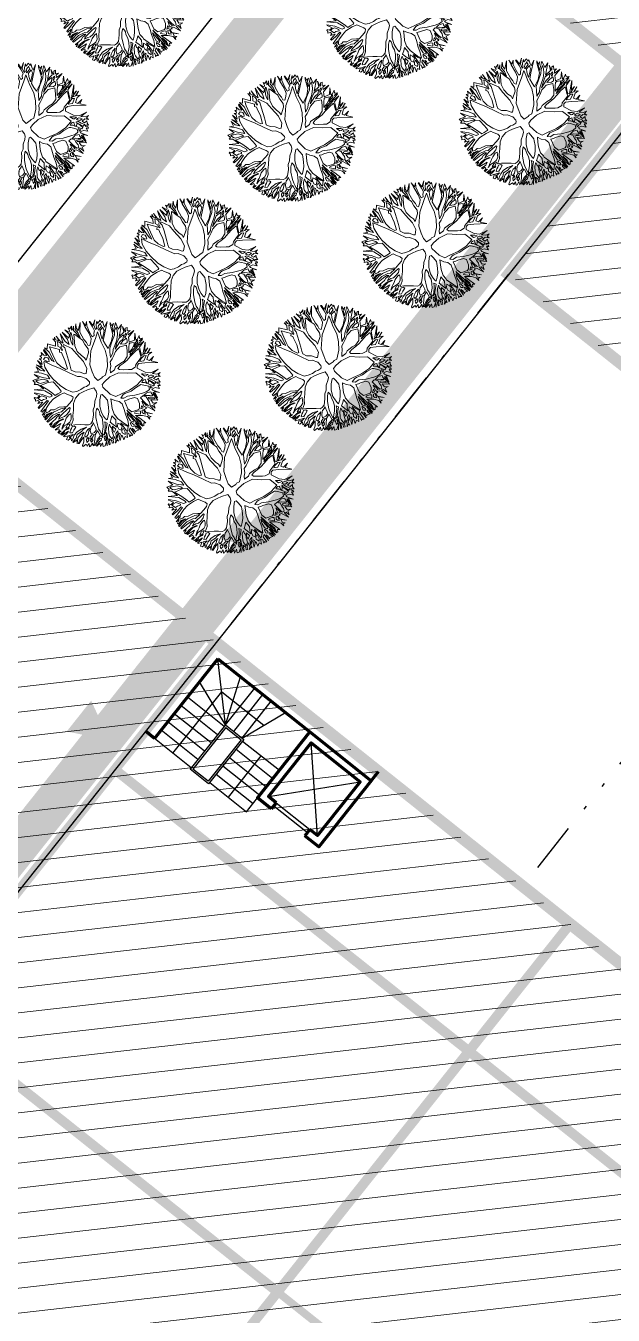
# Model space of a CAD drawing. Header units: metres. Extents: x -664657 to -643449, y -1076720 to -1062383.
# Drawn here: x -661116.86 to -661101.86, y -1065513.72 to -1065480.81 of the extents above; entities that cross this region are included whole.
import ezdxf

# ---------------------------------------------------------------- set-up
doc = ezdxf.new("R2010")
doc.units = ezdxf.units.M
doc.header["$LTSCALE"] = 0.1
doc.linetypes.add('DIVIDE', pattern=[31.75, 12.7, -6.35, 0, -6.35, 0, -6.35])
doc.layers.get('0').update_dxf_attribs({"color": 8, "lineweight": 9})
for name, color, linetype in [('AA_THER_DOPRAVA', 142, 'Continuous'), ('AA_THER_KOMUNIKACE', 201, 'Continuous'), ('AA_THER_slabá', 4, 'Continuous'), ('AA_THER_SRAFY KATASTR', 14, 'Continuous'), ('AA_THER_ZNACENI', 7, 'Continuous'), ('AA_THER_čerchovaná', 84, 'DIVIDE')]:
    doc.layers.add(name, color=color, linetype=linetype)
doc.layers.add('AA_THER_silná', color=1, linetype='Continuous', lineweight=70)
doc.layers.add('AA_THER_STAFAZ', color=252, linetype='Continuous', lineweight=0)

# ---------------------------------------------------------------- blocks, each defined once
blk = doc.blocks.new('A$C0C461CEA')
for p, q in [((-0.062, 0.681), (-0.084, 0.71)), ((-0.084, 0.71), (-0.025, 0.681)), ((-0.025, 0.681), (-0.029, 0.73)), ((-0.029, 0.73), (-0.001, 0.656)), ((0.063, 0.606), (-0.009, 0.765)), ((-0.009, 0.765), (0.101, 0.706)), ((0.049, 0.709), (0.1, 0.674)), ((0.071, 0.64), (0.049, 0.709)), ((0.101, 0.706), (0.094, 0.804)), ((0.094, 0.804), (0.195, 0.61)), ((0.214, 0.725), (0.134, 0.788)), ((0.134, 0.788), (0.212, 0.751)), ((0.191, 0.795), (0.205, 0.826)), ((0.231, 0.749), (0.191, 0.795)), ((0.195, 0.61), (0.214, 0.725)), ((0.205, 0.826), (0.247, 0.779)), ((0.212, 0.751), (0.231, 0.749)), ((0.247, 0.779), (0.283, 0.818)), ((0.256, 0.734), (0.28, 0.713)), ((0.257, 0.695), (0.256, 0.734)), ((0.272, 0.676), (0.257, 0.695)), ((0.283, 0.818), (0.273, 0.766)), ((0.273, 0.766), (0.303, 0.735)), ((0.28, 0.713), (0.29, 0.678)), ((0.303, 0.735), (0.335, 0.855)), ((0.335, 0.855), (0.332, 0.706)), ((0.332, 0.706), (0.398, 0.641)), ((0.448, 0.732), (0.381, 0.832)), ((0.381, 0.832), (0.473, 0.745)), ((0.398, 0.641), (0.448, 0.732)), ((0.471, 0.697), (0.438, 0.663)), ((0.483, 0.777), (0.463, 0.845)), ((0.463, 0.845), (0.503, 0.812)), ((0.482, 0.682), (0.471, 0.697)), ((0.473, 0.745), (0.483, 0.777)), ((0.49, 0.711), (0.491, 0.762)), ((0.505, 0.682), (0.49, 0.711)), ((0.491, 0.762), (0.519, 0.739)), ((0.503, 0.812), (0.541, 0.849)), ((0.519, 0.739), (0.518, 0.634)), ((0.541, 0.849), (0.523, 0.775)), ((0.523, 0.775), (0.552, 0.829)), ((0.544, 0.723), (0.568, 0.689)), ((0.547, 0.66), (0.544, 0.723)), ((0.552, 0.829), (0.55, 0.733)), ((0.55, 0.733), (0.572, 0.716)), ((0.568, 0.689), (0.562, 0.609)), ((0.572, 0.716), (0.592, 0.82)), ((0.592, 0.82), (0.599, 0.69)), ((0.599, 0.69), (0.656, 0.641)), ((0.732, 0.619), (0.623, 0.824)), ((0.623, 0.824), (0.721, 0.691)), ((0.721, 0.691), (0.725, 0.772)), ((0.725, 0.772), (0.739, 0.638)), ((0.739, 0.638), (0.773, 0.691)), ((0.773, 0.691), (0.762, 0.79)), ((0.762, 0.79), (0.78, 0.708)), ((0.78, 0.708), (0.782, 0.71)), ((0.782, 0.71), (0.826, 0.755)), ((0.826, 0.755), (0.807, 0.687)), ((0.888, 0.613), (0.897, 0.711)), ((0.897, 0.711), (0.915, 0.627)), ((-0.386, 0.487), (-0.377, 0.497)), ((-0.28, 0.452), (-0.386, 0.487)), ((-0.377, 0.497), (-0.291, 0.473)), ((-0.291, 0.473), (-0.326, 0.577)), ((-0.326, 0.577), (-0.279, 0.488)), ((-0.256, 0.522), (-0.284, 0.582)), ((-0.284, 0.582), (-0.25, 0.553)), ((-0.279, 0.488), (-0.209, 0.448)), ((-0.207, 0.472), (-0.256, 0.522)), ((-0.25, 0.553), (-0.251, 0.627)), ((-0.251, 0.627), (-0.205, 0.61)), ((-0.215, 0.587), (-0.164, 0.562)), ((-0.208, 0.57), (-0.215, 0.587)), ((-0.212, 0.536), (-0.208, 0.57)), ((-0.186, 0.48), (-0.212, 0.536)), ((-0.209, 0.448), (-0.207, 0.472)), ((-0.205, 0.61), (-0.205, 0.641)), ((-0.205, 0.641), (-0.143, 0.596)), ((-0.163, 0.47), (-0.186, 0.48)), ((-0.164, 0.562), (-0.163, 0.47)), ((-0.143, 0.596), (-0.108, 0.579)), ((-0.134, 0.562), (-0.138, 0.487)), ((-0.138, 0.487), (-0.095, 0.443)), ((-0.108, 0.579), (-0.136, 0.688)), ((-0.136, 0.688), (-0.031, 0.479)), ((-0.111, 0.544), (-0.134, 0.562)), ((-0.084, 0.536), (-0.111, 0.544)), ((-0.05, 0.471), (-0.084, 0.536)), ((0.086, 0.573), (-0.062, 0.681)), ((-0.013, 0.385), (-0.05, 0.471)), ((-0.031, 0.479), (0.019, 0.379)), ((-0.001, 0.656), (0.063, 0.606)), ((0.115, 0.58), (0.071, 0.64)), ((0.141, 0.467), (0.086, 0.573)), ((0.1, 0.674), (0.148, 0.626)), ((0.154, 0.458), (0.115, 0.58)), ((0.175, 0.322), (0.141, 0.467)), ((0.148, 0.626), (0.198, 0.54)), ((0.198, 0.54), (0.234, 0.438)), ((0.212, 0.581), (0.226, 0.644)), ((0.236, 0.499), (0.212, 0.581)), ((0.226, 0.644), (0.236, 0.684)), ((0.236, 0.684), (0.278, 0.625)), ((0.281, 0.388), (0.236, 0.499)), ((0.278, 0.625), (0.267, 0.543)), ((0.267, 0.543), (0.281, 0.388)), ((0.291, 0.657), (0.272, 0.676)), ((0.29, 0.678), (0.291, 0.657)), ((0.298, 0.594), (0.316, 0.668)), ((0.299, 0.519), (0.298, 0.594)), ((0.359, 0.578), (0.299, 0.519)), ((0.318, 0.477), (0.314, 0.414)), ((0.316, 0.668), (0.354, 0.641)), ((0.392, 0.572), (0.318, 0.477)), ((0.354, 0.641), (0.373, 0.618)), ((0.373, 0.618), (0.359, 0.578)), ((0.469, 0.501), (0.392, 0.572)), ((0.419, 0.639), (0.417, 0.618)), ((0.417, 0.618), (0.449, 0.568)), ((0.438, 0.663), (0.419, 0.639)), ((0.449, 0.568), (0.492, 0.518)), ((0.532, 0.422), (0.469, 0.501)), ((0.492, 0.669), (0.482, 0.682)), ((0.503, 0.634), (0.492, 0.669)), ((0.492, 0.518), (0.511, 0.491)), ((0.512, 0.575), (0.503, 0.634)), ((0.518, 0.634), (0.505, 0.682)), ((0.511, 0.491), (0.512, 0.575)), ((0.53, 0.531), (0.539, 0.622)), ((0.551, 0.471), (0.53, 0.531)), ((0.539, 0.622), (0.547, 0.66)), ((0.562, 0.609), (0.551, 0.471)), ((0.581, 0.563), (0.574, 0.456)), ((0.6, 0.66), (0.581, 0.563)), ((0.629, 0.644), (0.6, 0.66)), ((0.699, 0.587), (0.629, 0.644)), ((0.656, 0.641), (0.716, 0.594)), ((0.735, 0.569), (0.699, 0.587)), ((0.716, 0.594), (0.732, 0.619)), ((0.736, 0.502), (0.735, 0.569)), ((0.738, 0.409), (0.736, 0.502)), ((0.756, 0.617), (0.75, 0.55)), ((0.75, 0.55), (0.759, 0.494)), ((0.785, 0.647), (0.756, 0.617)), ((0.759, 0.494), (0.811, 0.549)), ((0.847, 0.53), (0.772, 0.454)), ((0.811, 0.549), (0.785, 0.647)), ((0.807, 0.687), (0.84, 0.599)), ((0.84, 0.599), (0.888, 0.613)), ((1.024, 0.679), (0.847, 0.53)), ((0.915, 0.627), (1.024, 0.679)), ((1.039, 0.454), (1.103, 0.589)), ((1.103, 0.589), (1.074, 0.465)), ((1.074, 0.465), (1.137, 0.506)), ((1.137, 0.506), (1.166, 0.562)), ((1.154, 0.472), (1.142, 0.409)), ((1.213, 0.508), (1.154, 0.472)), ((1.166, 0.562), (1.164, 0.508)), ((1.164, 0.508), (1.213, 0.508)), ((1.193, 0.416), (1.206, 0.47)), ((1.206, 0.47), (1.232, 0.441)), ((-0.526, 0.187), (-0.556, 0.247)), ((-0.556, 0.247), (-0.505, 0.187)), ((-0.495, 0.221), (-0.55, 0.309)), ((-0.55, 0.309), (-0.495, 0.256)), ((-0.436, 0.238), (-0.503, 0.376)), ((-0.503, 0.376), (-0.397, 0.235)), ((-0.495, 0.256), (-0.436, 0.238)), ((-0.394, 0.371), (-0.482, 0.412)), ((-0.482, 0.412), (-0.394, 0.388)), ((-0.394, 0.388), (-0.424, 0.459)), ((-0.424, 0.459), (-0.372, 0.399)), ((-0.397, 0.235), (-0.263, 0.181)), ((-0.256, 0.32), (-0.394, 0.371)), ((-0.372, 0.399), (-0.265, 0.347)), ((-0.209, 0.421), (-0.28, 0.452)), ((-0.265, 0.347), (-0.176, 0.312)), ((-0.174, 0.275), (-0.256, 0.32)), ((-0.194, 0.381), (-0.209, 0.421)), ((-0.162, 0.346), (-0.194, 0.381)), ((-0.176, 0.312), (-0.162, 0.346)), ((-0.142, 0.224), (-0.174, 0.275)), ((-0.157, 0.436), (-0.114, 0.321)), ((-0.081, 0.391), (-0.157, 0.436)), ((-0.114, 0.321), (-0.04, 0.095)), ((-0.095, 0.443), (-0.013, 0.385)), ((0.012, 0.333), (-0.081, 0.391)), ((0.154, 0.269), (0.012, 0.333)), ((0.019, 0.379), (0.096, 0.349)), ((0.096, 0.349), (0.175, 0.322)), ((0.193, 0.345), (0.154, 0.458)), ((0.266, 0.178), (0.154, 0.269)), ((0.24, 0.295), (0.193, 0.345)), ((0.234, 0.438), (0.258, 0.367)), ((0.308, 0.222), (0.24, 0.295)), ((0.258, 0.367), (0.296, 0.309)), ((0.296, 0.309), (0.308, 0.222)), ((0.314, 0.414), (0.309, 0.363)), ((0.309, 0.363), (0.334, 0.286)), ((0.334, 0.286), (0.348, 0.221)), ((0.485, 0.148), (0.513, 0.258)), ((0.513, 0.258), (0.54, 0.324)), ((0.54, 0.324), (0.532, 0.422)), ((0.551, 0.283), (0.534, 0.218)), ((0.571, 0.374), (0.551, 0.283)), ((0.574, 0.456), (0.571, 0.374)), ((0.619, 0.192), (0.694, 0.255)), ((0.694, 0.255), (0.731, 0.289)), ((0.834, 0.289), (0.726, 0.197)), ((0.731, 0.289), (0.76, 0.363)), ((0.76, 0.363), (0.738, 0.409)), ((0.772, 0.454), (0.768, 0.41)), ((0.768, 0.41), (0.8, 0.37)), ((0.8, 0.37), (0.955, 0.401)), ((0.992, 0.29), (0.834, 0.289)), ((0.943, 0.354), (0.922, 0.336)), ((0.922, 0.336), (0.992, 0.342)), ((0.983, 0.384), (0.943, 0.354)), ((0.955, 0.401), (1.039, 0.454)), ((1.022, 0.404), (0.983, 0.384)), ((0.99, 0.219), (0.992, 0.29)), ((0.992, 0.342), (1.008, 0.359)), ((1.008, 0.359), (1.022, 0.404)), ((1.019, 0.28), (1.014, 0.25)), ((1.014, 0.25), (1.022, 0.223)), ((1.04, 0.305), (1.019, 0.28)), ((1.022, 0.223), (1.057, 0.251)), ((1.065, 0.28), (1.04, 0.305)), ((1.06, 0.421), (1.046, 0.396)), ((1.046, 0.396), (1.046, 0.37)), ((1.046, 0.37), (1.102, 0.394)), ((1.161, 0.247), (1.054, 0.196)), ((1.057, 0.251), (1.11, 0.266)), ((1.085, 0.438), (1.06, 0.421)), ((1.084, 0.364), (1.065, 0.329)), ((1.065, 0.329), (1.216, 0.353)), ((1.11, 0.266), (1.065, 0.28)), ((1.151, 0.377), (1.084, 0.364)), ((1.117, 0.447), (1.085, 0.438)), ((1.115, 0.327), (1.094, 0.318)), ((1.094, 0.318), (1.123, 0.272)), ((1.102, 0.394), (1.117, 0.447)), ((1.157, 0.334), (1.115, 0.327)), ((1.123, 0.272), (1.221, 0.303)), ((1.142, 0.409), (1.193, 0.416)), ((1.216, 0.393), (1.151, 0.377)), ((1.223, 0.332), (1.157, 0.334)), ((1.207, 0.21), (1.161, 0.247)), ((1.221, 0.277), (1.173, 0.268)), ((1.173, 0.268), (1.209, 0.239)), ((1.209, 0.239), (1.221, 0.277)), ((1.216, 0.353), (1.216, 0.393)), ((1.221, 0.303), (1.223, 0.332)), ((1.232, 0.441), (1.276, 0.429)), ((1.265, 0.299), (1.236, 0.242)), ((1.236, 0.242), (1.263, 0.236)), ((1.276, 0.429), (1.239, 0.399)), ((1.239, 0.399), (1.239, 0.378)), ((1.239, 0.378), (1.266, 0.383)), ((1.263, 0.236), (1.379, 0.275)), ((1.336, 0.335), (1.265, 0.299)), ((1.266, 0.383), (1.281, 0.398)), ((1.308, 0.383), (1.275, 0.358)), ((1.275, 0.358), (1.336, 0.335)), ((1.281, 0.398), (1.308, 0.383)), ((1.379, 0.275), (1.301, 0.236)), ((1.301, 0.236), (1.411, 0.18)), ((-0.493, -0.002), (-0.644, 0.041)), ((-0.644, 0.041), (-0.485, 0.03)), ((-0.635, 0.101), (-0.551, 0.117)), ((-0.519, 0.086), (-0.635, 0.101)), ((-0.612, 0.165), (-0.577, 0.172)), ((-0.557, 0.142), (-0.612, 0.165)), ((-0.577, 0.172), (-0.583, 0.229)), ((-0.583, 0.229), (-0.536, 0.174)), ((-0.551, 0.117), (-0.557, 0.142)), ((-0.536, 0.174), (-0.526, 0.187)), ((-0.509, 0.126), (-0.526, 0.126)), ((-0.526, 0.126), (-0.492, 0.08)), ((-0.485, 0.03), (-0.519, 0.086)), ((-0.416, 0.057), (-0.509, 0.126)), ((-0.505, 0.187), (-0.335, 0.163)), ((-0.415, 0.205), (-0.495, 0.221)), ((-0.492, 0.08), (-0.453, 0.038)), ((-0.444, 0.15), (-0.46, 0.141)), ((-0.46, 0.141), (-0.318, -0.013)), ((-0.453, 0.038), (-0.411, 0.003)), ((-0.353, 0.149), (-0.444, 0.15)), ((-0.354, -0.026), (-0.416, 0.057)), ((-0.335, 0.163), (-0.415, 0.205)), ((-0.411, 0.003), (-0.354, -0.026)), ((-0.273, 0.155), (-0.353, 0.149)), ((-0.191, 0.121), (-0.273, 0.155)), ((-0.263, 0.181), (-0.194, 0.167)), ((-0.194, 0.167), (-0.145, 0.146)), ((-0.099, 0.096), (-0.191, 0.121)), ((-0.145, 0.146), (-0.114, 0.159)), ((-0.114, 0.159), (-0.142, 0.224)), ((-0.05, 0.048), (-0.099, 0.096)), ((0, -0.086), (-0.05, 0.048)), ((-0.04, 0.095), (0.101, -0.11)), ((0.364, 0.065), (0.266, 0.178)), ((0.348, 0.221), (0.354, 0.16)), ((0.354, 0.16), (0.409, 0.103)), ((0.435, -0.079), (0.364, 0.065)), ((0.409, 0.103), (0.439, 0.053)), ((0.439, 0.053), (0.476, 0.01)), ((0.476, 0.01), (0.498, 0.096)), ((0.498, 0.096), (0.485, 0.148)), ((0.588, 0.099), (0.514, -0.053)), ((0.534, 0.218), (0.533, 0.155)), ((0.533, 0.155), (0.567, 0.153)), ((0.567, 0.153), (0.619, 0.192)), ((0.726, 0.197), (0.588, 0.099)), ((0.934, -0.024), (0.985, 0.138)), ((0.99, 0.078), (0.966, -0.017)), ((0.985, 0.138), (0.99, 0.219)), ((1.029, 0.181), (0.99, 0.078)), ((1.054, 0.196), (1.029, 0.181)), ((1.064, -0.035), (1.15, 0.081)), ((1.15, 0.081), (1.193, 0.151)), ((1.184, 0.044), (1.176, -0.007)), ((1.242, 0.072), (1.184, 0.044)), ((1.201, 0.118), (1.192, 0.06)), ((1.192, 0.06), (1.242, 0.105)), ((1.193, 0.151), (1.207, 0.21)), ((1.249, 0.194), (1.201, 0.132)), ((1.201, 0.132), (1.201, 0.118)), ((1.242, 0.105), (1.277, 0.128)), ((1.297, 0.051), (1.242, 0.072)), ((1.268, 0.179), (1.249, 0.194)), ((1.314, 0.169), (1.268, 0.179)), ((1.294, 0.108), (1.276, 0.086)), ((1.276, 0.086), (1.305, 0.077)), ((1.277, 0.128), (1.319, 0.158)), ((1.411, 0.18), (1.289, 0.213)), ((1.289, 0.213), (1.317, 0.184)), ((1.327, 0.131), (1.294, 0.108)), ((1.347, 0.037), (1.297, 0.051)), ((1.305, 0.077), (1.384, 0.138)), ((1.319, 0.158), (1.314, 0.169)), ((1.317, 0.184), (1.443, 0.155)), ((1.367, 0.149), (1.327, 0.131)), ((1.443, 0.155), (1.34, 0.081)), ((1.34, 0.081), (1.406, 0.061)), ((1.386, 0.006), (1.347, 0.037)), ((1.384, 0.138), (1.367, 0.149)), ((1.367, -0.026), (1.386, 0.006)), ((1.421, 0.016), (1.398, -0.011)), ((1.406, 0.061), (1.454, 0.109)), ((1.495, 0.013), (1.421, 0.016)), ((1.454, 0.109), (1.431, 0.05)), ((1.431, 0.05), (1.495, 0.013)), ((-0.721, -0.288), (-0.583, -0.227)), ((-0.701, -0.157), (-0.672, -0.144)), ((-0.634, -0.167), (-0.701, -0.157)), ((-0.672, -0.144), (-0.697, -0.115)), ((-0.697, -0.115), (-0.649, -0.134)), ((-0.599, -0.118), (-0.687, -0.081)), ((-0.687, -0.081), (-0.582, -0.108)), ((-0.508, -0.101), (-0.659, -0.004)), ((-0.659, -0.004), (-0.5, -0.057)), ((-0.49, -0.229), (-0.658, -0.302)), ((-0.649, -0.134), (-0.599, -0.118)), ((-0.583, -0.227), (-0.634, -0.167)), ((-0.561, -0.129), (-0.611, -0.142)), ((-0.611, -0.142), (-0.575, -0.175)), ((-0.582, -0.108), (-0.544, -0.105)), ((-0.575, -0.175), (-0.552, -0.204)), ((-0.519, -0.137), (-0.561, -0.129)), ((-0.552, -0.204), (-0.506, -0.197)), ((-0.544, -0.105), (-0.508, -0.101)), ((-0.491, -0.179), (-0.519, -0.137)), ((-0.506, -0.197), (-0.448, -0.22)), ((-0.5, -0.057), (-0.412, -0.054)), ((-0.412, -0.054), (-0.493, -0.002)), ((-0.33, -0.078), (-0.491, -0.12)), ((-0.491, -0.12), (-0.481, -0.145)), ((-0.444, -0.203), (-0.491, -0.179)), ((-0.465, -0.267), (-0.49, -0.229)), ((-0.481, -0.145), (-0.435, -0.149)), ((-0.448, -0.22), (-0.444, -0.203)), ((-0.435, -0.149), (-0.35, -0.207)), ((-0.35, -0.207), (-0.2, -0.314)), ((-0.208, -0.104), (-0.33, -0.078)), ((-0.318, -0.013), (-0.221, -0.06)), ((-0.221, -0.06), (-0.118, -0.072)), ((-0.023, -0.134), (-0.208, -0.104)), ((-0.118, -0.072), (-0.051, -0.067)), ((-0.051, -0.067), (0, -0.086)), ((0.101, -0.19), (-0.023, -0.134)), ((0.101, -0.11), (0.215, -0.18)), ((0.147, -0.271), (0.101, -0.19)), ((0.215, -0.18), (0.302, -0.23)), ((0.386, -0.241), (0.412, -0.157)), ((0.412, -0.132), (0.435, -0.079)), ((0.412, -0.157), (0.412, -0.132)), ((0.514, -0.053), (0.492, -0.182)), ((0.492, -0.182), (0.493, -0.246)), ((0.814, -0.262), (0.864, -0.159)), ((0.864, -0.159), (0.934, -0.024)), ((0.908, -0.119), (0.897, -0.15)), ((0.897, -0.15), (0.901, -0.228)), ((0.901, -0.228), (0.946, -0.198)), ((0.966, -0.017), (0.908, -0.119)), ((0.946, -0.198), (0.973, -0.127)), ((0.973, -0.127), (1.064, -0.035)), ((1.009, -0.187), (0.98, -0.225)), ((0.98, -0.225), (1.12, -0.297)), ((1.026, -0.151), (1.009, -0.187)), ((1.084, -0.067), (1.026, -0.151)), ((1.138, -0.047), (1.084, -0.067)), ((1.225, -0.095), (1.138, -0.047)), ((1.176, -0.007), (1.277, -0.02)), ((1.208, -0.294), (1.276, -0.187)), ((1.271, -0.153), (1.225, -0.095)), ((1.231, -0.04), (1.321, -0.091)), ((1.289, -0.041), (1.231, -0.04)), ((1.287, -0.212), (1.256, -0.26)), ((1.276, -0.187), (1.271, -0.153)), ((1.277, -0.02), (1.367, -0.026)), ((1.324, -0.116), (1.277, -0.096)), ((1.277, -0.096), (1.303, -0.157)), ((1.318, -0.192), (1.287, -0.212)), ((1.346, -0.047), (1.289, -0.041)), ((1.394, -0.229), (1.298, -0.308)), ((1.303, -0.157), (1.324, -0.116)), ((1.356, -0.236), (1.318, -0.192)), ((1.321, -0.091), (1.346, -0.047)), ((1.347, -0.14), (1.333, -0.161)), ((1.333, -0.161), (1.36, -0.194)), ((1.374, -0.053), (1.346, -0.093)), ((1.346, -0.093), (1.374, -0.091)), ((1.368, -0.148), (1.347, -0.14)), ((1.374, -0.091), (1.353, -0.129)), ((1.353, -0.129), (1.41, -0.147)), ((1.36, -0.194), (1.389, -0.194)), ((1.4, -0.166), (1.368, -0.148)), ((1.514, -0.029), (1.374, -0.053)), ((1.389, -0.194), (1.421, -0.179)), ((1.476, -0.191), (1.394, -0.229)), ((1.398, -0.011), (1.514, -0.029)), ((1.421, -0.179), (1.4, -0.166)), ((1.41, -0.147), (1.519, -0.094)), ((1.519, -0.094), (1.431, -0.145)), ((1.431, -0.145), (1.486, -0.17)), ((1.541, -0.201), (1.476, -0.191)), ((1.486, -0.17), (1.527, -0.148)), ((1.527, -0.148), (1.511, -0.184)), ((1.511, -0.184), (1.541, -0.201)), ((-0.722, -0.374), (-0.67, -0.354)), ((-0.605, -0.381), (-0.722, -0.374)), ((-0.67, -0.354), (-0.721, -0.288)), ((-0.705, -0.422), (-0.705, -0.403)), ((-0.705, -0.403), (-0.475, -0.468)), ((-0.602, -0.457), (-0.705, -0.422)), ((-0.658, -0.302), (-0.588, -0.343)), ((-0.643, -0.483), (-0.602, -0.457)), ((-0.429, -0.459), (-0.605, -0.381)), ((-0.588, -0.343), (-0.459, -0.411)), ((-0.431, -0.251), (-0.465, -0.267)), ((-0.459, -0.411), (-0.383, -0.446)), ((-0.402, -0.266), (-0.431, -0.251)), ((-0.281, -0.328), (-0.402, -0.266)), ((-0.383, -0.446), (-0.284, -0.456)), ((-0.284, -0.456), (-0.182, -0.436)), ((-0.167, -0.411), (-0.281, -0.328)), ((-0.099, -0.448), (-0.274, -0.489)), ((-0.2, -0.314), (-0.141, -0.358)), ((-0.182, -0.436), (-0.167, -0.411)), ((-0.141, -0.358), (-0.098, -0.387)), ((0.06, -0.41), (-0.099, -0.448)), ((-0.098, -0.387), (-0.025, -0.371)), ((-0.025, -0.371), (0.046, -0.318)), ((0.046, -0.318), (0.128, -0.29)), ((0.101, -0.37), (0.06, -0.41)), ((0.202, -0.337), (0.101, -0.37)), ((0.128, -0.29), (0.147, -0.271)), ((0.284, -0.347), (0.202, -0.337)), ((0.271, -0.484), (0.295, -0.448)), ((0.301, -0.364), (0.284, -0.347)), ((0.295, -0.448), (0.313, -0.389)), ((0.313, -0.389), (0.301, -0.364)), ((0.302, -0.23), (0.386, -0.241)), ((0.414, -0.386), (0.348, -0.481)), ((0.482, -0.404), (0.414, -0.386)), ((0.518, -0.429), (0.482, -0.404)), ((0.493, -0.246), (0.533, -0.274)), ((0.544, -0.477), (0.518, -0.429)), ((0.533, -0.274), (0.71, -0.29)), ((0.601, -0.382), (0.587, -0.408)), ((0.587, -0.408), (0.628, -0.487)), ((0.66, -0.39), (0.601, -0.382)), ((0.74, -0.406), (0.66, -0.39)), ((0.71, -0.29), (0.814, -0.262)), ((0.768, -0.431), (0.74, -0.406)), ((0.831, -0.489), (0.768, -0.431)), ((0.773, -0.347), (0.846, -0.329)), ((0.833, -0.407), (0.773, -0.347)), ((0.896, -0.469), (0.833, -0.407)), ((0.846, -0.329), (0.914, -0.295)), ((0.914, -0.295), (0.987, -0.292)), ((0.987, -0.292), (1.076, -0.35)), ((1.076, -0.35), (1.146, -0.402)), ((1.12, -0.297), (1.208, -0.294)), ((1.322, -0.346), (1.122, -0.328)), ((1.122, -0.328), (1.314, -0.377)), ((1.146, -0.366), (1.331, -0.398)), ((1.205, -0.406), (1.146, -0.366)), ((1.146, -0.402), (1.247, -0.462)), ((1.293, -0.438), (1.205, -0.406)), ((1.256, -0.26), (1.262, -0.288)), ((1.262, -0.288), (1.356, -0.236)), ((1.35, -0.423), (1.293, -0.438)), ((1.298, -0.308), (1.389, -0.301)), ((1.308, -0.455), (1.382, -0.454)), ((1.323, -0.478), (1.308, -0.455)), ((1.314, -0.377), (1.526, -0.421)), ((1.436, -0.382), (1.322, -0.346)), ((1.331, -0.398), (1.35, -0.423)), ((1.439, -0.334), (1.334, -0.329)), ((1.334, -0.329), (1.521, -0.375)), ((1.526, -0.421), (1.375, -0.412)), ((1.375, -0.412), (1.53, -0.449)), ((1.382, -0.454), (1.403, -0.475)), ((1.389, -0.301), (1.527, -0.295)), ((1.53, -0.449), (1.415, -0.452)), ((1.415, -0.452), (1.445, -0.477)), ((1.521, -0.375), (1.436, -0.382)), ((1.513, -0.369), (1.439, -0.334)), ((1.527, -0.295), (1.496, -0.321)), ((1.496, -0.321), (1.528, -0.358)), ((1.528, -0.358), (1.513, -0.369)), ((-0.671, -0.512), (-0.715, -0.477)), ((-0.715, -0.477), (-0.643, -0.483)), ((-0.697, -0.539), (-0.671, -0.512)), ((-0.651, -0.541), (-0.697, -0.539)), ((-0.537, -0.67), (-0.676, -0.63)), ((-0.676, -0.63), (-0.569, -0.633)), ((-0.67, -0.585), (-0.643, -0.564)), ((-0.628, -0.583), (-0.67, -0.585)), ((-0.643, -0.564), (-0.651, -0.541)), ((-0.639, -0.698), (-0.537, -0.67)), ((-0.569, -0.633), (-0.628, -0.583)), ((-0.562, -0.478), (-0.608, -0.497)), ((-0.608, -0.497), (-0.603, -0.545)), ((-0.603, -0.545), (-0.555, -0.54)), ((-0.569, -0.566), (-0.571, -0.578)), ((-0.571, -0.578), (-0.503, -0.638)), ((-0.439, -0.537), (-0.569, -0.566)), ((-0.528, -0.49), (-0.562, -0.478)), ((-0.555, -0.54), (-0.523, -0.534)), ((-0.5, -0.512), (-0.528, -0.49)), ((-0.523, -0.534), (-0.5, -0.512)), ((-0.503, -0.638), (-0.373, -0.687)), ((-0.475, -0.468), (-0.429, -0.459)), ((-0.274, -0.489), (-0.439, -0.537)), ((-0.373, -0.687), (-0.256, -0.714)), ((0.048, -0.713), (0.165, -0.682)), ((0.165, -0.682), (0.215, -0.623)), ((0.215, -0.623), (0.252, -0.551)), ((0.252, -0.551), (0.271, -0.484)), ((0.276, -0.629), (0.273, -0.73)), ((0.309, -0.559), (0.276, -0.629)), ((0.348, -0.481), (0.309, -0.559)), ((0.574, -0.561), (0.544, -0.477)), ((0.627, -0.632), (0.574, -0.561)), ((0.648, -0.697), (0.627, -0.632)), ((0.628, -0.487), (0.7, -0.576)), ((0.68, -0.635), (0.71, -0.698)), ((0.723, -0.641), (0.68, -0.635)), ((0.7, -0.576), (0.793, -0.643)), ((0.755, -0.654), (0.723, -0.641)), ((0.793, -0.687), (0.755, -0.654)), ((0.793, -0.643), (0.86, -0.669)), ((0.861, -0.713), (0.793, -0.687)), ((0.885, -0.552), (0.831, -0.489)), ((0.86, -0.669), (0.919, -0.683)), ((0.927, -0.618), (0.885, -0.552)), ((0.987, -0.527), (0.896, -0.469)), ((0.919, -0.683), (0.953, -0.683)), ((0.953, -0.683), (0.927, -0.618)), ((0.973, -0.572), (1.072, -0.589)), ((0.997, -0.622), (0.973, -0.572)), ((1.063, -0.541), (0.987, -0.527)), ((1.018, -0.681), (0.997, -0.622)), ((1.087, -0.68), (1.018, -0.681)), ((1.084, -0.55), (1.063, -0.541)), ((1.072, -0.589), (1.119, -0.642)), ((1.24, -0.542), (1.084, -0.55)), ((1.171, -0.679), (1.087, -0.68)), ((1.119, -0.642), (1.171, -0.679)), ((1.135, -0.61), (1.181, -0.601)), ((1.169, -0.658), (1.135, -0.61)), ((1.218, -0.683), (1.169, -0.658)), ((1.271, -0.556), (1.173, -0.572)), ((1.173, -0.572), (1.345, -0.623)), ((1.181, -0.601), (1.228, -0.603)), ((1.262, -0.674), (1.218, -0.683)), ((1.228, -0.603), (1.262, -0.674)), ((1.328, -0.531), (1.24, -0.542)), ((1.247, -0.462), (1.328, -0.531)), ((1.339, -0.652), (1.266, -0.621)), ((1.266, -0.621), (1.279, -0.67)), ((1.32, -0.545), (1.271, -0.556)), ((1.279, -0.67), (1.304, -0.696)), ((1.362, -0.62), (1.32, -0.545)), ((1.367, -0.498), (1.323, -0.478)), ((1.367, -0.69), (1.339, -0.652)), ((1.345, -0.623), (1.362, -0.62)), ((1.492, -0.575), (1.361, -0.539)), ((1.361, -0.539), (1.376, -0.585)), ((1.404, -0.631), (1.364, -0.641)), ((1.364, -0.641), (1.432, -0.706)), ((1.403, -0.475), (1.367, -0.498)), ((1.376, -0.585), (1.48, -0.613)), ((1.434, -0.521), (1.395, -0.521)), ((1.395, -0.521), (1.492, -0.575)), ((1.457, -0.664), (1.404, -0.631)), ((1.485, -0.543), (1.434, -0.521)), ((1.461, -0.634), (1.444, -0.636)), ((1.444, -0.636), (1.457, -0.664)), ((1.445, -0.477), (1.505, -0.474)), ((1.48, -0.613), (1.461, -0.634)), ((1.505, -0.474), (1.477, -0.522)), ((1.477, -0.522), (1.485, -0.543)), ((-0.507, -0.691), (-0.639, -0.698)), ((-0.54, -0.767), (-0.622, -0.732)), ((-0.622, -0.732), (-0.532, -0.735)), ((-0.483, -0.76), (-0.59, -0.822)), ((-0.59, -0.822), (-0.54, -0.767)), ((-0.568, -0.862), (-0.416, -0.81)), ((-0.457, -0.859), (-0.568, -0.862)), ((-0.532, -0.735), (-0.456, -0.699)), ((-0.519, -0.958), (-0.457, -0.859)), ((-0.456, -0.699), (-0.507, -0.691)), ((-0.374, -0.724), (-0.483, -0.76)), ((-0.463, -0.909), (-0.469, -0.936)), ((-0.446, -0.892), (-0.463, -0.909)), ((-0.388, -0.824), (-0.446, -0.892)), ((-0.416, -0.81), (-0.302, -0.746)), ((-0.415, -0.93), (-0.381, -0.913)), ((-0.329, -0.8), (-0.388, -0.824)), ((-0.381, -0.913), (-0.335, -0.847)), ((-0.302, -0.746), (-0.374, -0.724)), ((-0.322, -0.887), (-0.355, -0.942)), ((-0.335, -0.847), (-0.287, -0.798)), ((-0.287, -0.798), (-0.329, -0.8)), ((-0.283, -0.813), (-0.322, -0.887)), ((-0.221, -0.753), (-0.283, -0.813)), ((-0.256, -0.714), (-0.076, -0.727)), ((-0.092, -0.771), (-0.221, -0.753)), ((-0.095, -0.918), (-0.04, -0.918)), ((-0.004, -0.791), (-0.092, -0.771)), ((-0.076, -0.727), (0.048, -0.713)), ((-0.04, -0.918), (-0.024, -0.869)), ((0.014, -0.86), (-0.027, -0.987)), ((-0.024, -0.869), (-0.002, -0.812)), ((-0.002, -0.812), (-0.004, -0.791)), ((0.055, -0.78), (0.014, -0.86)), ((0.103, -0.771), (0.055, -0.78)), ((0.185, -0.745), (0.103, -0.771)), ((0.227, -0.745), (0.185, -0.745)), ((0.25, -0.786), (0.227, -0.745)), ((0.243, -0.953), (0.249, -0.862)), ((0.249, -0.862), (0.25, -0.786)), ((0.273, -0.73), (0.303, -0.824)), ((0.303, -0.824), (0.376, -0.924)), ((0.706, -0.765), (0.648, -0.697)), ((0.766, -0.864), (0.706, -0.765)), ((0.71, -0.698), (0.771, -0.775)), ((0.766, -0.918), (0.766, -0.864)), ((0.771, -0.775), (0.873, -0.86)), ((0.789, -0.874), (0.884, -0.921)), ((0.804, -0.903), (0.789, -0.874)), ((0.804, -0.956), (0.804, -0.903)), ((0.923, -0.765), (0.861, -0.713)), ((0.873, -0.86), (0.932, -0.9)), ((0.975, -0.826), (0.923, -0.765)), ((0.932, -0.9), (0.98, -0.916)), ((0.943, -0.738), (0.987, -0.729)), ((0.979, -0.769), (0.943, -0.738)), ((1.031, -0.928), (0.975, -0.826)), ((1.005, -0.804), (0.979, -0.769)), ((0.98, -0.916), (1.029, -0.945)), ((0.987, -0.729), (1.026, -0.796)), ((1.045, -0.869), (1.005, -0.804)), ((1.026, -0.796), (1.051, -0.84)), ((1.033, -0.716), (1.053, -0.774)), ((1.078, -0.743), (1.033, -0.716)), ((1.075, -0.925), (1.045, -0.869)), ((1.051, -0.84), (1.075, -0.882)), ((1.053, -0.774), (1.127, -0.856)), ((1.075, -0.882), (1.075, -0.925)), ((1.111, -0.744), (1.078, -0.743)), ((1.259, -1.006), (1.085, -0.865)), ((1.085, -0.865), (1.242, -1.046)), ((1.099, -0.713), (1.174, -0.717)), ((1.139, -0.759), (1.099, -0.713)), ((1.151, -0.786), (1.111, -0.744)), ((1.127, -0.856), (1.163, -0.878)), ((1.193, -0.78), (1.139, -0.759)), ((1.217, -0.83), (1.151, -0.786)), ((1.163, -0.878), (1.239, -0.897)), ((1.174, -0.717), (1.193, -0.78)), ((1.239, -0.897), (1.217, -0.83)), ((1.22, -0.716), (1.225, -0.775)), ((1.246, -0.741), (1.22, -0.716)), ((1.225, -0.775), (1.289, -0.835)), ((1.293, -0.863), (1.24, -0.831)), ((1.24, -0.831), (1.264, -0.903)), ((1.269, -0.792), (1.246, -0.741)), ((1.264, -0.903), (1.302, -0.93)), ((1.292, -0.73), (1.269, -0.733)), ((1.269, -0.733), (1.293, -0.833)), ((1.289, -0.835), (1.269, -0.792)), ((1.314, -0.791), (1.292, -0.73)), ((1.293, -0.833), (1.345, -0.856)), ((1.327, -0.913), (1.293, -0.863)), ((1.304, -0.696), (1.367, -0.69)), ((1.366, -0.826), (1.314, -0.791)), ((1.345, -0.856), (1.318, -0.856)), ((1.318, -0.856), (1.327, -0.913)), ((1.351, -0.74), (1.321, -0.736)), ((1.321, -0.736), (1.366, -0.826)), ((1.406, -0.775), (1.351, -0.74)), ((1.432, -0.706), (1.386, -0.715)), ((1.386, -0.715), (1.406, -0.775)), ((-0.458, -0.964), (-0.519, -0.958)), ((-0.469, -0.936), (-0.415, -0.93)), ((-0.456, -0.999), (-0.458, -0.964)), ((-0.402, -0.959), (-0.456, -0.999)), ((-0.275, -0.955), (-0.402, -0.959)), ((-0.396, -1.075), (-0.275, -0.955)), ((-0.237, -0.968), (-0.396, -1.075)), ((-0.36, -1.114), (-0.235, -1.047)), ((-0.351, -1.121), (-0.36, -1.114)), ((-0.355, -0.942), (-0.206, -0.924)), ((-0.255, -1.094), (-0.351, -1.121)), ((-0.267, -1.159), (-0.255, -1.094)), ((-0.242, -1.119), (-0.248, -1.151)), ((-0.248, -1.151), (-0.172, -1.146)), ((-0.222, -1.071), (-0.242, -1.119)), ((-0.105, -0.95), (-0.237, -0.968)), ((-0.235, -1.047), (-0.102, -1.004)), ((-0.142, -1.045), (-0.222, -1.071)), ((-0.206, -0.924), (-0.095, -0.918)), ((-0.172, -1.146), (-0.16, -1.106)), ((-0.16, -1.106), (-0.125, -1.059)), ((-0.125, -1.059), (-0.142, -1.045)), ((-0.098, -1.074), (-0.109, -1.185)), ((-0.078, -0.962), (-0.105, -0.95)), ((-0.102, -1.004), (-0.078, -0.962)), ((-0.075, -1.069), (-0.098, -1.074)), ((-0.066, -1.3), (-0.075, -1.069)), ((-0.027, -0.987), (-0.034, -1.08)), ((-0.034, -1.08), (-0.027, -1.189)), ((0.056, -1.171), (0.102, -1.129)), ((0.102, -1.129), (0.142, -1.04)), ((0.184, -1.043), (0.122, -1.171)), ((0.142, -1.04), (0.206, -0.982)), ((0.143, -1.221), (0.197, -1.113)), ((0.246, -0.974), (0.184, -1.043)), ((0.197, -1.113), (0.23, -1.077)), ((0.206, -0.982), (0.243, -0.953)), ((0.232, -1.127), (0.207, -1.153)), ((0.227, -1.18), (0.232, -1.127)), ((0.23, -1.077), (0.246, -0.974)), ((0.264, -1.085), (0.258, -1.15)), ((0.277, -0.999), (0.264, -1.085)), ((0.292, -0.925), (0.277, -0.999)), ((0.309, -0.927), (0.292, -0.925)), ((0.294, -1.15), (0.321, -1.112)), ((0.33, -0.981), (0.309, -0.927)), ((0.321, -1.112), (0.333, -1.053)), ((0.333, -1.053), (0.33, -0.981)), ((0.374, -0.999), (0.362, -1.036)), ((0.362, -1.036), (0.365, -1.114)), ((0.365, -1.114), (0.382, -1.166)), ((0.41, -1.033), (0.374, -0.999)), ((0.376, -0.924), (0.427, -1.003)), ((0.444, -1.071), (0.41, -1.033)), ((0.427, -1.003), (0.48, -1.062)), ((0.443, -1.184), (0.457, -1.127)), ((0.457, -1.127), (0.444, -1.071)), ((0.48, -1.062), (0.512, -1.16)), ((0.512, -1.16), (0.558, -1.109)), ((0.564, -1.133), (0.538, -1.164)), ((0.558, -1.109), (0.631, -1.046)), ((0.596, -1.13), (0.564, -1.133)), ((0.603, -1.193), (0.596, -1.13)), ((0.631, -1.046), (0.693, -0.999)), ((0.692, -1.098), (0.664, -1.19)), ((0.746, -1.013), (0.692, -1.098)), ((0.693, -0.999), (0.75, -0.958)), ((0.695, -1.217), (0.726, -1.131)), ((0.726, -1.085), (0.746, -1.013)), ((0.726, -1.131), (0.726, -1.085)), ((0.766, -1.11), (0.745, -1.173)), ((0.75, -0.958), (0.766, -0.918)), ((0.77, -1.152), (0.766, -1.11)), ((0.79, -1.059), (0.793, -1.031)), ((0.802, -1.122), (0.79, -1.059)), ((0.793, -1.031), (0.796, -0.994)), ((0.796, -0.994), (0.85, -1.098)), ((0.821, -1.155), (0.802, -1.122)), ((0.813, -0.977), (0.804, -0.956)), ((0.841, -1.024), (0.813, -0.977)), ((0.885, -1.058), (0.841, -1.024)), ((0.85, -1.098), (0.854, -1.157)), ((0.88, -1.134), (0.881, -1.188)), ((0.924, -1.173), (0.88, -1.134)), ((0.884, -0.921), (0.914, -0.946)), ((0.914, -0.998), (0.885, -1.058)), ((0.903, -1.11), (0.906, -1.064)), ((0.924, -1.139), (0.903, -1.11)), ((0.906, -1.064), (0.934, -1.03)), ((0.914, -0.946), (0.914, -0.998)), ((0.939, -1.127), (0.924, -1.139)), ((0.934, -1.03), (0.94, -1.076)), ((0.939, -0.942), (0.95, -1.023)), ((0.95, -0.942), (0.939, -0.942)), ((0.94, -1.076), (0.939, -1.127)), ((0.949, -1.154), (0.955, -1.101)), ((1.04, -0.98), (0.95, -0.942)), ((0.95, -1.023), (1.001, -1.095)), ((0.955, -1.101), (0.983, -1.126)), ((0.983, -1.126), (0.985, -1.168)), ((1.001, -1.095), (1.036, -1.157)), ((1.029, -0.945), (1.031, -0.928)), ((1.032, -1.052), (1.04, -0.98)), ((1.059, -1.178), (1.032, -1.052)), ((1.05, -0.921), (1.086, -0.98)), ((1.051, -0.97), (1.05, -0.921)), ((1.086, -0.98), (1.051, -0.97)), ((1.059, -1.012), (1.058, -1.092)), ((1.058, -1.092), (1.075, -1.163)), ((1.08, -1.009), (1.059, -1.012)), ((1.097, -1.037), (1.08, -1.009)), ((1.085, -1.069), (1.097, -1.037)), ((1.092, -1.167), (1.085, -1.069)), ((1.098, -0.94), (1.107, -0.921)), ((1.105, -0.963), (1.098, -0.94)), ((1.115, -1.083), (1.103, -1.165)), ((1.156, -0.996), (1.105, -0.963)), ((1.107, -0.921), (1.156, -0.965)), ((1.155, -1.127), (1.115, -1.083)), ((1.192, -1.097), (1.14, -1.053)), ((1.14, -1.053), (1.155, -1.127)), ((1.156, -0.965), (1.156, -0.996)), ((1.242, -1.046), (1.185, -0.992)), ((1.185, -0.992), (1.213, -1.063)), ((1.249, -0.922), (1.189, -0.924)), ((1.189, -0.924), (1.265, -0.987)), ((1.213, -1.063), (1.192, -1.097)), ((1.281, -0.953), (1.249, -0.922)), ((1.265, -0.987), (1.259, -1.006)), ((1.302, -0.93), (1.281, -0.953)), ((-0.305, -1.172), (-0.267, -1.159)), ((-0.305, -1.187), (-0.305, -1.172)), ((-0.273, -1.193), (-0.305, -1.187)), ((-0.254, -1.22), (-0.273, -1.193)), ((-0.227, -1.182), (-0.254, -1.22)), ((-0.189, -1.184), (-0.227, -1.182)), ((-0.141, -1.15), (-0.193, -1.224)), ((-0.193, -1.224), (-0.189, -1.184)), ((-0.146, -1.278), (-0.141, -1.15)), ((-0.125, -1.278), (-0.146, -1.278)), ((-0.109, -1.185), (-0.125, -1.278)), ((-0.041, -1.296), (-0.066, -1.3)), ((-0.029, -1.216), (-0.041, -1.296)), ((-0.006, -1.273), (-0.029, -1.216)), ((-0.027, -1.189), (0.003, -1.241)), ((-0.005, -1.34), (-0.006, -1.273)), ((0.016, -1.281), (-0.005, -1.34)), ((0.003, -1.241), (0.022, -1.26)), ((0.029, -1.341), (0.016, -1.281)), ((0.022, -1.26), (0.051, -1.215)), ((0.052, -1.345), (0.029, -1.341)), ((0.051, -1.215), (0.056, -1.171)), ((0.053, -1.265), (0.052, -1.345)), ((0.097, -1.194), (0.053, -1.265)), ((0.072, -1.268), (0.097, -1.194)), ((0.075, -1.366), (0.072, -1.268)), ((0.094, -1.366), (0.075, -1.366)), ((0.102, -1.252), (0.094, -1.366)), ((0.122, -1.171), (0.102, -1.252)), ((0.128, -1.374), (0.143, -1.221)), ((0.149, -1.374), (0.128, -1.374)), ((0.183, -1.225), (0.149, -1.374)), ((0.207, -1.153), (0.183, -1.225)), ((0.2, -1.386), (0.217, -1.3)), ((0.229, -1.342), (0.206, -1.388)), ((0.217, -1.3), (0.228, -1.245)), ((0.219, -1.203), (0.227, -1.18)), ((0.228, -1.245), (0.219, -1.203)), ((0.233, -1.402), (0.229, -1.342)), ((0.258, -1.15), (0.261, -1.188)), ((0.261, -1.188), (0.267, -1.213)), ((0.264, -1.316), (0.263, -1.398)), ((0.284, -1.234), (0.264, -1.316)), ((0.267, -1.213), (0.294, -1.15)), ((0.279, -1.392), (0.297, -1.24)), ((0.325, -1.162), (0.284, -1.234)), ((0.347, -1.25), (0.294, -1.391)), ((0.297, -1.24), (0.34, -1.156)), ((0.34, -1.156), (0.325, -1.162)), ((0.338, -1.397), (0.36, -1.309)), ((0.36, -1.309), (0.347, -1.25)), ((0.377, -1.342), (0.355, -1.395)), ((0.403, -1.357), (0.377, -1.342)), ((0.382, -1.166), (0.395, -1.216)), ((0.395, -1.216), (0.4, -1.254)), ((0.4, -1.254), (0.409, -1.275)), ((0.406, -1.411), (0.403, -1.357)), ((0.432, -1.344), (0.406, -1.411)), ((0.409, -1.275), (0.423, -1.315)), ((0.418, -1.245), (0.443, -1.184)), ((0.423, -1.315), (0.418, -1.245)), ((0.42, -1.407), (0.432, -1.344)), ((0.48, -1.148), (0.458, -1.192)), ((0.458, -1.192), (0.465, -1.255)), ((0.486, -1.253), (0.46, -1.398)), ((0.465, -1.255), (0.5, -1.209)), ((0.477, -1.394), (0.493, -1.337)), ((0.5, -1.209), (0.48, -1.148)), ((0.482, -1.299), (0.513, -1.24)), ((0.493, -1.337), (0.482, -1.299)), ((0.513, -1.215), (0.486, -1.253)), ((0.539, -1.269), (0.494, -1.396)), ((0.513, -1.24), (0.513, -1.215)), ((0.527, -1.399), (0.541, -1.319)), ((0.538, -1.164), (0.551, -1.2)), ((0.541, -1.319), (0.539, -1.269)), ((0.583, -1.338), (0.544, -1.397)), ((0.551, -1.2), (0.555, -1.234)), ((0.555, -1.234), (0.577, -1.28)), ((0.577, -1.28), (0.61, -1.247)), ((0.607, -1.407), (0.583, -1.338)), ((0.598, -1.319), (0.639, -1.264)), ((0.628, -1.352), (0.598, -1.319)), ((0.61, -1.247), (0.603, -1.193)), ((0.639, -1.264), (0.628, -1.352)), ((0.65, -1.333), (0.637, -1.397)), ((0.687, -1.373), (0.65, -1.333)), ((0.664, -1.19), (0.665, -1.262)), ((0.665, -1.262), (0.678, -1.314)), ((0.678, -1.314), (0.695, -1.358)), ((0.695, -1.358), (0.687, -1.373)), ((0.724, -1.278), (0.695, -1.217)), ((0.72, -1.371), (0.724, -1.278)), ((0.737, -1.372), (0.72, -1.371)), ((0.751, -1.301), (0.737, -1.372)), ((0.745, -1.173), (0.74, -1.228)), ((0.74, -1.228), (0.746, -1.259)), ((0.746, -1.259), (0.797, -1.349)), ((0.797, -1.349), (0.751, -1.301)), ((0.794, -1.206), (0.77, -1.152)), ((0.797, -1.267), (0.794, -1.206)), ((0.81, -1.334), (0.797, -1.267)), ((0.825, -1.323), (0.81, -1.334)), ((0.873, -1.249), (0.817, -1.181)), ((0.817, -1.181), (0.817, -1.235)), ((0.817, -1.235), (0.825, -1.323)), ((0.854, -1.157), (0.821, -1.155)), ((0.894, -1.316), (0.873, -1.249)), ((0.881, -1.188), (0.919, -1.222)), ((0.913, -1.32), (0.894, -1.316)), ((0.929, -1.257), (0.913, -1.32)), ((0.919, -1.222), (0.924, -1.173)), ((0.967, -1.269), (0.929, -1.257)), ((0.985, -1.168), (0.949, -1.154)), ((1.007, -1.252), (0.962, -1.21)), ((0.962, -1.21), (0.967, -1.269)), ((1.044, -1.201), (1.006, -1.17)), ((1.006, -1.17), (1.011, -1.208)), ((1.015, -1.233), (1.007, -1.252)), ((1.011, -1.208), (1.015, -1.233)), ((1.036, -1.157), (1.049, -1.184)), ((1.049, -1.184), (1.044, -1.201)), ((1.075, -1.163), (1.059, -1.178)), ((1.103, -1.165), (1.092, -1.167)), ((0.206, -1.388), (0.2, -1.386)), ((0.263, -1.398), (0.233, -1.402)), ((0.294, -1.391), (0.279, -1.392)), ((0.355, -1.395), (0.338, -1.397)), ((0.46, -1.398), (0.42, -1.407)), ((0.494, -1.396), (0.477, -1.394)), ((0.544, -1.397), (0.527, -1.399)), ((0.637, -1.397), (0.607, -1.407))]:
    blk.add_line(p, q)

msp = doc.modelspace()

# ---------------------------------------------------------------- hatches: boundary and pattern name
at = {"layer": 'AA_THER_SRAFY KATASTR', "lineweight": 5}
h = msp.add_hatch(dxfattribs=at)
h.set_pattern_fill('ANSI31', color=1, scale=0.2, style=0)
h.set_pattern_definition([(6.512676, (-656813.00584, -1068876.23894), (-0.07202362, 0.63090221), [])])
h.paths.add_polyline_path([(-661050.859, -1065471.057), (-661036.769, -1065482.26), (-661035.525, -1065480.694), (-661026.132, -1065488.162), (-661082.245, -1065558.738), (-661093.14, -1065553.159), (-661090.6, -1065549.965), (-661097.259, -1065546.555), (-661112.995, -1065538.496), (-661115.535, -1065541.69), (-661145.797, -1065526.192), (-661138.179, -1065516.611), (-661130.916, -1065520.33), (-661119.471, -1065505.935), (-661125.733, -1065500.956), (-661118.265, -1065491.563), (-661093.185, -1065511.503), (-661085.717, -1065502.11), (-661104.534, -1065487.149), (-661100.8, -1065482.452), (-661107.062, -1065477.474), (-661099.594, -1065468.081), (-661093.332, -1065473.059), (-661082.13, -1065458.97), (-661088.392, -1065453.991), (-661080.924, -1065444.598), (-661049.614, -1065469.492)])

# ---------------------------------------------------------------- linework, layer by layer
at = {"layer": 'AA_THER_DOPRAVA', "color": 23, "const_width": 1}
for points in [[(-661185.492, -1065574.423), (-661087.772, -1065451.516), (-661089.022, -1065421.744)], [(-661028.25, -1065469.033), (-661065.703, -1065457.841), (-661075.771, -1065449.837), (-661142.708, -1065534.027)]]:
    msp.add_lwpolyline(points, dxfattribs=at)
at = {"layer": 'AA_THER_KOMUNIKACE'}
msp.add_line((-661147.613, -1065525.262), (-661089.623, -1065452.326), dxfattribs=at)
at = {"layer": 'AA_THER_silná'}
for p, q in [((-661111.954, -1065496.963), (-661113.573, -1065498.998)), ((-661111.954, -1065496.963), (-661109.606, -1065498.83)), ((-661113.573, -1065498.998), (-661113.807, -1065498.812)), ((-661109.606, -1065498.83), (-661110.944, -1065500.513)), ((-661108.041, -1065500.075), (-661107.854, -1065499.84)), ((-661110.468, -1065500.637), (-661110.592, -1065500.793)), ((-661109.607, -1065501.321), (-661109.731, -1065501.478))]:
    msp.add_line(p, q, dxfattribs=at)
at = {"layer": 'AA_THER_silná', "const_width": 0.25}
for points in [[(-661104.534, -1065487.149), (-661075.907, -1065451.143), (-661028.942, -1065488.483), (-661053.836, -1065519.793), (-661073.404, -1065504.234)], [(-661104.534, -1065487.149), (-661085.717, -1065502.11)], [(-661135.995, -1065526.718), (-661112.003, -1065496.542), (-661102.962, -1065503.73), (-661125.509, -1065532.088), (-661135.995, -1065526.718)], [(-661102.962, -1065503.73), (-661112.003, -1065496.542)], [(-661114.585, -1065499.79), (-661105.545, -1065506.978)], [(-661093.185, -1065511.503), (-661102.962, -1065503.73)], [(-661119.471, -1065505.935), (-661110.43, -1065513.123)], [(-661097.247, -1065513.575), (-661105.545, -1065506.978)]]:
    msp.add_lwpolyline(points, dxfattribs=at)
at = {"layer": 'AA_THER_silná'}
for points in [[(-661110.592, -1065500.793), (-661110.944, -1065500.513), (-661109.606, -1065498.83), (-661108.041, -1065500.075), (-661109.379, -1065501.758), (-661109.731, -1065501.478)], [(-661110.468, -1065500.637), (-661110.663, -1065500.481), (-661109.574, -1065499.111), (-661108.322, -1065500.107), (-661109.411, -1065501.477), (-661109.607, -1065501.321)]]:
    msp.add_lwpolyline(points, dxfattribs=at)
at = {"layer": 'AA_THER_slabá'}
for p, q in [((-661111.762, -1065498.649), (-661111.954, -1065496.963)), ((-661111.762, -1065498.649), (-661112.424, -1065497.554)), ((-661111.762, -1065498.649), (-661111.379, -1065497.421)), ((-661113.103, -1065499.372), (-661111.858, -1065497.806)), ((-661111.793, -1065498.689), (-661112.732, -1065497.942)), ((-661111.858, -1065497.806), (-661110.784, -1065498.66)), ((-661111.762, -1065498.649), (-661111.015, -1065497.71)), ((-661111.551, -1065498.817), (-661110.804, -1065497.878)), ((-661111.961, -1065498.9), (-661112.9, -1065498.153)), ((-661111.339, -1065498.985), (-661110.592, -1065498.046)), ((-661112.297, -1065499.323), (-661113.236, -1065498.576)), ((-661112.129, -1065499.111), (-661113.068, -1065498.364)), ((-661111.339, -1065498.985), (-661110.229, -1065498.335)), ((-661112.465, -1065499.534), (-661113.405, -1065498.787)), ((-661111.762, -1065498.649), (-661112.664, -1065499.784)), ((-661111.754, -1065498.72), (-661112.594, -1065499.776)), ((-661111.762, -1065498.649), (-661111.292, -1065499.023)), ((-661111.754, -1065498.72), (-661111.363, -1065499.031)), ((-661112.633, -1065499.745), (-661113.573, -1065498.998)), ((-661111.363, -1065499.031), (-661112.203, -1065500.088)), ((-661111.292, -1065499.023), (-661112.195, -1065500.158)), ((-661111.491, -1065499.273), (-661110.552, -1065500.02)), ((-661111.323, -1065499.062), (-661110.384, -1065499.809)), ((-661109.411, -1065501.477), (-661109.574, -1065499.111)), ((-661110.854, -1065499.435), (-661111.694, -1065500.492)), ((-661111.659, -1065499.485), (-661110.72, -1065500.231)), ((-661112.195, -1065500.158), (-661112.664, -1065499.784)), ((-661112.203, -1065500.088), (-661112.594, -1065499.776)), ((-661111.996, -1065499.907), (-661111.056, -1065500.654)), ((-661111.828, -1065499.696), (-661110.888, -1065500.443)), ((-661112.164, -1065500.119), (-661111.224, -1065500.865)), ((-661110.663, -1065500.481), (-661108.322, -1065500.107)), ((-661111.224, -1065500.865), (-661110.944, -1065500.513)), ((-661110.53, -1065500.715), (-661109.669, -1065501.4)), ((-661110.468, -1065500.637), (-661109.607, -1065501.321))]:
    msp.add_line(p, q, dxfattribs=at)
at = {"layer": 'AA_THER_SRAFY KATASTR'}
msp.add_lwpolyline([(-661135.995, -1065526.718), (-661081.522, -1065554.615), (-661028.942, -1065488.483), (-661075.907, -1065451.143)], close=True, dxfattribs=at)
at = {"layer": 'AA_THER_SRAFY KATASTR', "const_width": 0.3}
for points in [[(-661085.717, -1065502.11), (-661104.534, -1065487.149), (-661100.8, -1065482.452), (-661107.062, -1065477.474), (-661099.594, -1065468.081)], [(-661097.259, -1065546.555), (-661112.995, -1065538.496), (-661115.535, -1065541.69), (-661145.797, -1065526.192), (-661138.179, -1065516.611), (-661130.916, -1065520.33), (-661119.471, -1065505.935), (-661125.733, -1065500.956), (-661118.265, -1065491.563), (-661093.185, -1065511.503)]]:
    msp.add_lwpolyline(points, dxfattribs=at)
at = {"layer": 'AA_THER_ZNACENI', "color": 171}
msp.add_lwpolyline([(-661110.822, -1065494.145, 0, 1, 0), (-661111.605, -1065493.523, 0, 0, 0)], format="xyseb", dxfattribs=at)
at = {"layer": 'AA_THER_ZNACENI', "color": 20}
msp.add_lwpolyline([(-661114.719, -1065499.046, 0, 1, 0), (-661115.502, -1065498.424, 0, 0, 0)], format="xyseb", dxfattribs=at)
at = {"layer": 'AA_THER_čerchovaná'}
for p, q in [((-661104.534, -1065487.149), (-661112.003, -1065496.542)), ((-661096.707, -1065493.372), (-661104.175, -1065502.765))]:
    msp.add_line(p, q, dxfattribs=at)
at = {"layer": 'AA_THER_čerchovaná', "const_width": 0.2}
msp.add_lwpolyline([(-661107.062, -1065477.474), (-661092.973, -1065488.676), (-661085.505, -1065479.283), (-661099.594, -1065468.081)], close=True, dxfattribs=at)
msp.add_lwpolyline([(-661118.265, -1065491.563), (-661083.824, -1065518.946), (-661091.292, -1065528.339), (-661125.733, -1065500.956), (-661118.265, -1065491.563)], dxfattribs=at)

# ---------------------------------------------------------------- block references
at = {"layer": 'AA_THER_STAFAZ', "linetype": 'Continuous', "xscale": 1.433600000013009, "yscale": 1.433600000005216, "zscale": 1.4336, "rotation": 321.5126760914765}
for p in [(-661114.581, -1065479.554), (-661107.774, -1065479.856), (-661117.07, -1065482.685), (-661104.354, -1065482.575), (-661110.263, -1065482.987), (-661106.843, -1065485.706), (-661112.753, -1065486.118), (-661109.333, -1065488.837), (-661115.242, -1065489.249), (-661111.822, -1065491.968)]:
    msp.add_blockref('A$C0C461CEA', p, dxfattribs=at)

doc.saveas('drawing.dxf')
